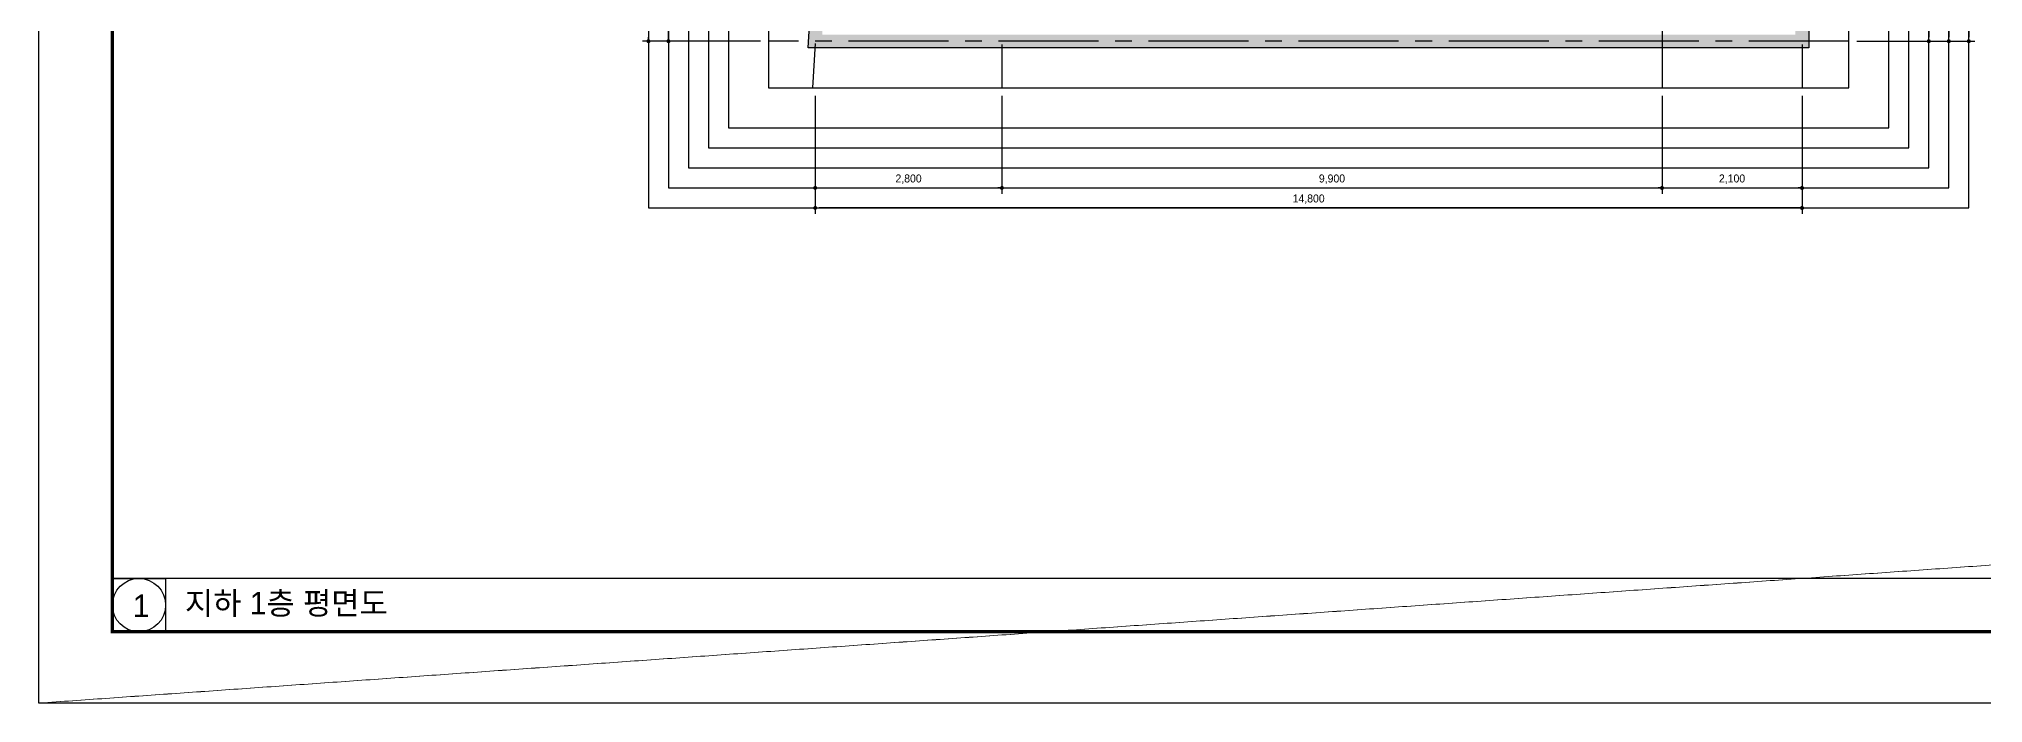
# Model space of a CAD drawing. Header units: millimetres. Extents: x -224448 to 1592092, y -164641 to 319001.
# Drawn here: x -107990 to -78832, y 75662 to 85622 of the extents above; entities that cross this region are included whole.
import ezdxf

# ---------------------------------------------------------------- set-up
doc = ezdxf.new("R2010")
doc.units = ezdxf.units.MM
doc.linetypes.add('CEN', pattern=[62, 60, -1, 0, -1])
doc.linetypes.add('CENTER2', pattern=[1.125, 0.75, -0.125, 0.125, -0.125])
doc.layers.get('Defpoints').update_dxf_attribs({"color": 35})
for name, color, linetype in [('ARREA', 1, 'Continuous'), ('DIM', 3, 'Continuous'), ('I_CON', 2, 'Continuous'), ('I_FORMAT', 7, 'Continuous'), ('I_HAT', 8, 'Continuous')]:
    doc.layers.add(name, color=color, linetype=linetype)
doc.layers.add('I_CEN', color=1, linetype='CEN', lineweight=13)
doc.styles.add('IABU-글꼴스타일', font='')
doc.styles.add('sim', font='')
doc.styles.get('IABU-글꼴스타일').set_extended_font_data('HY울릉도L')
doc.styles.get('sim').set_extended_font_data('Pretendard Variable Light')
doc.dimstyles.new('IABC-100 (SUB)', dxfattribs={"dimscale": 60, "dimtxt": 2, "dimasz": 1, "dimexe": 1.5, "dimexo": 2, "dimgap": 1, "dimtad": 1, "dimdec": 0, "dimdsep": 46, "dimlunit": 6, "dimtxsty": 'IABU-글꼴스타일', "dimblk": '1234_Dot', "dimcen": 1, "dimclrd": 4, "dimclre": 4, "dimclrt": 7, "dimadec": 0, "dimazin": 0, "dimtfac": 1, "dimtdec": 0, "dimtix": 1, "dimtmove": 2, "dimatfit": 3, "dimldrblk": '1234_Dot', "dimfxl": 2, "dimtolj": 1, "dimtzin": 0, "dimarcsym": 0})

# ---------------------------------------------------------------- blocks, each defined once
blk = doc.blocks.new('FR1')
at = {"layer": 'Defpoints'}
blk.add_lwpolyline([(89059, 47504), (131059, 47504), (131059, 17804), (89059, 17804)], close=True, dxfattribs=at)
at = {"layer": 'I_FORMAT'}
blk.add_line((126044, 19673), (90159, 19673), dxfattribs=at)
at = {"layer": 'I_FORMAT', "const_width": 50.2}
blk.add_lwpolyline([(126044, 18873), (90159, 18873), (90159, 46435), (126044, 46435)], dxfattribs=at)
at = {"layer": 'I_FORMAT'}
blk.add_lwpolyline([(90159, 19673), (90959, 19673), (90959, 18873), (90159, 18873)], close=True, dxfattribs=at)
blk.add_circle((90559, 19273), 400, dxfattribs=at)
blk = doc.blocks.new('1234_Dot')
at = {"color": 0, "linetype": 'ByBlock', "lineweight": -2}
blk.add_line((-0.5, 0), (-1, 0), dxfattribs=at)
at = {"color": 0, "linetype": 'ByBlock', "const_width": 0.5}
blk.add_lwpolyline([(-0.25, 0, 1), (0.25, 0, 1)], format="xyb", close=True, dxfattribs=at)
blk = doc.blocks.new('*D297')
at = {"layer": 'Defpoints', "color": 0, "ltscale": 50, "transparency": 16777216}
for p in [(-80847, 96087), (-80847, 85587), (-79047, 85587)]:
    blk.add_point(p, dxfattribs=at)
at = {"layer": 'DIM', "color": 4, "lineweight": -2, "ltscale": 50, "transparency": 16777216}
for p, q in [((-80727, 96087), (-78957, 96087)), ((-79047, 96027), (-79047, 85647)), ((-80727, 85587), (-78957, 85587))]:
    blk.add_line(p, q, dxfattribs=at)
at = {"layer": 'DIM', "color": 4, "lineweight": -2, "ltscale": 50, "transparency": 16777216, "xscale": 60, "yscale": 60, "zscale": 60}
for p, rotation in [((-79047, 96087), 90), ((-79047, 85587), 270)]:
    blk.add_blockref('1234_Dot', p, dxfattribs=dict(at, rotation=rotation))
at = {"layer": 'DIM', "color": 7, "ltscale": 50, "transparency": 16777216, "insert": (-79178, 90837), "char_height": 120, "attachment_point": 5, "rotation": 90, "style": 'IABU-글꼴스타일'}
blk.add_mtext('\\A1;10,500', dxfattribs=at)
blk = doc.blocks.new('*D299')
at = {"layer": 'Defpoints', "color": 0, "ltscale": 50, "transparency": 16777216}
for p in [(-80847, 92487), (-80847, 85587), (-79347, 85587)]:
    blk.add_point(p, dxfattribs=at)
at = {"layer": 'DIM', "color": 4, "lineweight": -2, "ltscale": 50, "transparency": 16777216}
for p, q in [((-80727, 92487), (-79257, 92487)), ((-79347, 92427), (-79347, 85647)), ((-80727, 85587), (-79257, 85587))]:
    blk.add_line(p, q, dxfattribs=at)
at = {"layer": 'DIM', "color": 4, "lineweight": -2, "ltscale": 50, "transparency": 16777216, "xscale": 60, "yscale": 60, "zscale": 60}
for p, rotation in [((-79347, 92487), 90), ((-79347, 85587), 270)]:
    blk.add_blockref('1234_Dot', p, dxfattribs=dict(at, rotation=rotation))
at = {"layer": 'DIM', "color": 7, "ltscale": 50, "transparency": 16777216, "insert": (-79478, 89037), "char_height": 120, "attachment_point": 5, "rotation": 90, "style": 'IABU-글꼴스타일'}
blk.add_mtext('\\A1;6,900', dxfattribs=at)
blk = doc.blocks.new('*D301')
at = {"layer": 'Defpoints', "color": 0, "ltscale": 50, "transparency": 16777216}
for p in [(-80847, 89487), (-80847, 85587), (-79647, 85587)]:
    blk.add_point(p, dxfattribs=at)
at = {"layer": 'DIM', "color": 4, "lineweight": -2, "ltscale": 50, "transparency": 16777216}
for p, q in [((-80727, 89487), (-79557, 89487)), ((-79647, 89427), (-79647, 85647)), ((-80727, 85587), (-79557, 85587))]:
    blk.add_line(p, q, dxfattribs=at)
at = {"layer": 'DIM', "color": 4, "lineweight": -2, "ltscale": 50, "transparency": 16777216, "xscale": 60, "yscale": 60, "zscale": 60}
for p, rotation in [((-79647, 89487), 90), ((-79647, 85587), 270)]:
    blk.add_blockref('1234_Dot', p, dxfattribs=dict(at, rotation=rotation))
at = {"layer": 'DIM', "color": 7, "ltscale": 50, "transparency": 16777216, "insert": (-79778, 87537), "char_height": 120, "attachment_point": 5, "rotation": 90, "style": 'IABU-글꼴스타일'}
blk.add_mtext('\\A1;3,900', dxfattribs=at)
blk = doc.blocks.new('*D302')
at = {"layer": 'Defpoints', "color": 0, "ltscale": 50, "transparency": 16777216}
for p in [(-96347, 84887), (-93547, 84887), (-93547, 83387)]:
    blk.add_point(p, dxfattribs=at)
at = {"layer": 'DIM', "color": 4, "lineweight": -2, "ltscale": 50, "transparency": 16777216}
for p, q in [((-96347, 84767), (-96347, 83297)), ((-93547, 84767), (-93547, 83297)), ((-96287, 83387), (-93607, 83387))]:
    blk.add_line(p, q, dxfattribs=at)
at = {"layer": 'DIM', "color": 4, "lineweight": -2, "ltscale": 50, "transparency": 16777216, "xscale": 60, "yscale": 60, "zscale": 60, "rotation": 180}
blk.add_blockref('1234_Dot', (-96347, 83387), dxfattribs=at)
at = {"layer": 'DIM', "color": 4, "lineweight": -2, "ltscale": 50, "transparency": 16777216, "xscale": 60, "yscale": 60, "zscale": 60}
blk.add_blockref('1234_Dot', (-93547, 83387), dxfattribs=at)
at = {"layer": 'DIM', "color": 7, "ltscale": 50, "transparency": 16777216, "insert": (-94947, 83518), "char_height": 120, "attachment_point": 5, "style": 'IABU-글꼴스타일'}
blk.add_mtext('\\A1;2,800', dxfattribs=at)
blk = doc.blocks.new('*D303')
at = {"layer": 'Defpoints', "color": 0, "ltscale": 50, "transparency": 16777216}
for p in [(-93547, 84887), (-83647, 84887), (-83647, 83387)]:
    blk.add_point(p, dxfattribs=at)
at = {"layer": 'DIM', "color": 4, "lineweight": -2, "ltscale": 50, "transparency": 16777216}
for p, q in [((-93547, 84767), (-93547, 83297)), ((-83647, 84767), (-83647, 83297)), ((-93487, 83387), (-83707, 83387))]:
    blk.add_line(p, q, dxfattribs=at)
at = {"layer": 'DIM', "color": 4, "lineweight": -2, "ltscale": 50, "transparency": 16777216, "xscale": 60, "yscale": 60, "zscale": 60, "rotation": 180}
blk.add_blockref('1234_Dot', (-93547, 83387), dxfattribs=at)
at = {"layer": 'DIM', "color": 4, "lineweight": -2, "ltscale": 50, "transparency": 16777216, "xscale": 60, "yscale": 60, "zscale": 60}
blk.add_blockref('1234_Dot', (-83647, 83387), dxfattribs=at)
at = {"layer": 'DIM', "color": 7, "ltscale": 50, "transparency": 16777216, "insert": (-88597, 83518), "char_height": 120, "attachment_point": 5, "style": 'IABU-글꼴스타일'}
blk.add_mtext('\\A1;9,900', dxfattribs=at)
blk = doc.blocks.new('*D304')
at = {"layer": 'Defpoints', "color": 0, "ltscale": 50, "transparency": 16777216}
for p in [(-83647, 84887), (-81547, 84887), (-81547, 83387)]:
    blk.add_point(p, dxfattribs=at)
at = {"layer": 'DIM', "color": 4, "lineweight": -2, "ltscale": 50, "transparency": 16777216}
for p, q in [((-83647, 84767), (-83647, 83297)), ((-81547, 84767), (-81547, 83297)), ((-83587, 83387), (-81607, 83387))]:
    blk.add_line(p, q, dxfattribs=at)
at = {"layer": 'DIM', "color": 4, "lineweight": -2, "ltscale": 50, "transparency": 16777216, "xscale": 60, "yscale": 60, "zscale": 60, "rotation": 180}
blk.add_blockref('1234_Dot', (-83647, 83387), dxfattribs=at)
at = {"layer": 'DIM', "color": 4, "lineweight": -2, "ltscale": 50, "transparency": 16777216, "xscale": 60, "yscale": 60, "zscale": 60}
blk.add_blockref('1234_Dot', (-81547, 83387), dxfattribs=at)
at = {"layer": 'DIM', "color": 7, "ltscale": 50, "transparency": 16777216, "insert": (-82597, 83518), "char_height": 120, "attachment_point": 5, "style": 'IABU-글꼴스타일'}
blk.add_mtext('\\A1;2,100', dxfattribs=at)
blk = doc.blocks.new('*D305')
at = {"layer": 'Defpoints', "color": 0, "ltscale": 50, "transparency": 16777216}
for p in [(-96347, 84887), (-81547, 84887), (-96347, 83087)]:
    blk.add_point(p, dxfattribs=at)
at = {"layer": 'DIM', "color": 4, "lineweight": -2, "ltscale": 50, "transparency": 16777216}
for p, q in [((-96347, 84767), (-96347, 82997)), ((-81547, 84767), (-81547, 82997)), ((-81607, 83087), (-96287, 83087))]:
    blk.add_line(p, q, dxfattribs=at)
at = {"layer": 'DIM', "color": 4, "lineweight": -2, "ltscale": 50, "transparency": 16777216, "xscale": 60, "yscale": 60, "zscale": 60, "rotation": 180}
blk.add_blockref('1234_Dot', (-96347, 83087), dxfattribs=at)
at = {"layer": 'DIM', "color": 4, "lineweight": -2, "ltscale": 50, "transparency": 16777216, "xscale": 60, "yscale": 60, "zscale": 60}
blk.add_blockref('1234_Dot', (-81547, 83087), dxfattribs=at)
at = {"layer": 'DIM', "color": 7, "ltscale": 50, "transparency": 16777216, "insert": (-88947, 83218), "char_height": 120, "attachment_point": 5, "style": 'IABU-글꼴스타일'}
blk.add_mtext('\\A1;14,800', dxfattribs=at)
blk = doc.blocks.new('*D306')
at = {"layer": 'Defpoints', "color": 0, "ltscale": 50, "transparency": 16777216}
for p in [(-98548, 92487), (-97048, 92487), (-97048, 85587)]:
    blk.add_point(p, dxfattribs=at)
at = {"layer": 'DIM', "color": 4, "lineweight": -2, "ltscale": 50, "transparency": 16777216}
for p, q in [((-97168, 92487), (-98638, 92487)), ((-98548, 85647), (-98548, 92427)), ((-97168, 85587), (-98638, 85587))]:
    blk.add_line(p, q, dxfattribs=at)
at = {"layer": 'DIM', "color": 4, "lineweight": -2, "ltscale": 50, "transparency": 16777216, "xscale": 60, "yscale": 60, "zscale": 60}
for p, rotation in [((-98548, 92487), 90), ((-98548, 85587), 270)]:
    blk.add_blockref('1234_Dot', p, dxfattribs=dict(at, rotation=rotation))
at = {"layer": 'DIM', "color": 7, "ltscale": 50, "transparency": 16777216, "insert": (-98680, 89037), "char_height": 120, "attachment_point": 5, "rotation": 90, "style": 'IABU-글꼴스타일'}
blk.add_mtext('\\A1;6,900', dxfattribs=at)
blk = doc.blocks.new('*D308')
at = {"layer": 'Defpoints', "color": 0, "ltscale": 50, "transparency": 16777216}
for p in [(-97048, 96087), (-98848, 85587), (-97048, 85587)]:
    blk.add_point(p, dxfattribs=at)
at = {"layer": 'DIM', "color": 4, "lineweight": -2, "ltscale": 50, "transparency": 16777216}
for p, q in [((-97168, 96087), (-98938, 96087)), ((-98848, 96027), (-98848, 85647)), ((-97168, 85587), (-98938, 85587))]:
    blk.add_line(p, q, dxfattribs=at)
at = {"layer": 'DIM', "color": 4, "lineweight": -2, "ltscale": 50, "transparency": 16777216, "xscale": 60, "yscale": 60, "zscale": 60}
for p, rotation in [((-98848, 96087), 90), ((-98848, 85587), 270)]:
    blk.add_blockref('1234_Dot', p, dxfattribs=dict(at, rotation=rotation))
at = {"layer": 'DIM', "color": 7, "ltscale": 50, "transparency": 16777216, "insert": (-98980, 90837), "char_height": 120, "attachment_point": 5, "rotation": 90, "style": 'IABU-글꼴스타일'}
blk.add_mtext('\\A1;10,500', dxfattribs=at)

msp = doc.modelspace()

# ---------------------------------------------------------------- hatches: boundary and pattern name
at = {"layer": 'I_HAT'}
h = msp.add_hatch(color=256, dxfattribs=at)
h.dxf.hatch_style = 1
h.paths.add_polyline_path([(-81446.945, 96186.983), (-95841.394, 96186.983), (-96452.822, 85486.983), (-81446.945, 85486.983)])
h.paths.add_polyline_path([(-95652.496, 95986.983), (-96241.068, 85686.983), (-81646.945, 85686.983), (-81646.945, 95986.983)], flags=16)
h.paths.add_polyline_path([(-95369.445, 95464.06), (-93994.445, 95464.06), (-93994.445, 95038.08), (-93596.945, 95038.08), (-93596.945, 95961.983), (-81671.945, 95961.983), (-81671.945, 92536.983), (-81696.945, 92536.983), (-81696.945, 95936.983), (-93446.945, 95936.983), (-93446.945, 93486.983), (-93496.945, 93486.983), (-93596.945, 93486.983), (-94581.945, 93508.08), (-94781.945, 93508.08), (-94831.945, 93505.617), (-94831.945, 93458.08), (-95369.445, 93458.08), (-95369.445, 93481.315, 2.414213562), (-95346.21, 93458.08), (-94831.945, 93458.08), (-94831.945, 93508.08), (-95369.445, 93508.08), (-95369.445, 93458.08), (-95346.21, 93458.08, -2.414213562), (-95369.445, 93481.315), (-95794.148, 93508.08), (-95369.445, 93508.08)], flags=0)
h.paths.add_polyline_path([(-94581.945, 95188.08), (-94631.945, 95188.08), (-94631.945, 94298.08), (-94581.945, 94298.08)], flags=0)
h.paths.add_polyline_path([(-93496.945, 92586.983), (-93446.945, 92586.983), (-93446.945, 88186.983), (-93496.945, 88186.983)], flags=0)
h.paths.add_polyline_path([(-93596.945, 92436.983), (-93596.945, 85686.983), (-95855.353, 92436.983)], flags=0)
h.paths.add_polyline_path([(-83596.945, 90006.983), (-83081.846, 90006.983), (-83081.846, 90226.983), (-83596.945, 90226.983)], flags=0)

# ---------------------------------------------------------------- linework, layer by layer
at = {"layer": 'ARREA', "color": 1, "linetype": 'CENTER2', "ltscale": 2000}
for p, q in [((-95706.945, 96786.983), (-96386.945, 84886.983)), ((-93546.945, 96786.983), (-93546.945, 84886.983)), ((-81546.945, 96786.983), (-81546.945, 84886.983)), ((-83646.945, 93136.983), (-83646.945, 84886.983)), ((-80846.945, 85586.983), (-97048.087, 85586.983))]:
    msp.add_line(p, q, dxfattribs=at)
at = {"layer": 'Defpoints'}
for points in [[(-79046.945, 98581.049), (-98848.087, 98581.049), (-98848.087, 83086.983), (-79046.945, 83086.983)], [(-79346.945, 98281.049), (-98548.087, 98281.049), (-98548.087, 83386.983), (-79346.945, 83386.983)], [(-79646.945, 97981.049), (-98248.087, 97981.049), (-98248.087, 83686.983), (-79646.945, 83686.983)], [(-79946.945, 97681.049), (-97948.087, 97681.049), (-97948.087, 83986.983), (-79946.945, 83986.983)], [(-80246.945, 97381.049), (-97648.087, 97381.049), (-97648.087, 84286.983), (-80246.945, 84286.983)], [(-80846.945, 96781.049), (-97048.087, 96781.049), (-97048.087, 84886.983), (-80846.945, 84886.983)]]:
    msp.add_lwpolyline(points, close=True, dxfattribs=at)
at = {"layer": 'I_CEN'}
msp.add_line((312010, 105361.633), (-107990, 75661.633), dxfattribs=at)
at = {"layer": 'I_CON'}
for p, q in [((-96452.822, 85486.983), (-95841.394, 96186.983)), ((-81446.945, 96186.983), (-81446.945, 85486.983)), ((-81446.945, 85486.983), (-96452.822, 85486.983))]:
    msp.add_line(p, q, dxfattribs=at)

# ---------------------------------------------------------------- block references
at = {"layer": 'I_HAT'}
msp.add_blockref('FR1', (-197048.58, 57857.947), dxfattribs=at)

# ---------------------------------------------------------------- texts
at = {"layer": 'I_FORMAT', "char_height": 337.5, "width": 7388.34687, "attachment_point": 5, "style": 'sim'}
for s, insert in [('\\pxql;1', (-102886.235, 77122.024)), ('\\pxql;지하 1층 평면도', (-102106.126, 77142.024))]:
    msp.add_mtext(s, dxfattribs=dict(at, insert=insert))

# ---------------------------------------------------------------- dimensions: what is measured, and where the dimension line sits
at = {"layer": 'DIM', "ltscale": 50}
for base, p1, p2, picture, middle in [((-98848.087, 85586.983), (-97048.087, 96086.983), (-97048.087, 85586.983), '*D308', (-98979.515, 90836.983)), ((-79046.945, 85586.983), (-80846.945, 96086.983), (-80846.945, 85586.983), '*D297', (-79178.374, 90836.983)), ((-98548.087, 92486.983), (-97048.087, 85586.983), (-97048.087, 92486.983), '*D306', (-98679.515, 89036.983)), ((-79346.945, 85586.983), (-80846.945, 92486.983), (-80846.945, 85586.983), '*D299', (-79478.374, 89036.983)), ((-79646.945, 85586.983), (-80846.945, 89486.983), (-80846.945, 85586.983), '*D301', (-79778.374, 87536.983))]:
    dim = msp.add_linear_dim(base=base, p1=p1, p2=p2, angle=90, dimstyle='IABC-100 (SUB)', dxfattribs=at)
    dim.commit()
    dim.dimension.update_dxf_attribs({"geometry": picture, "text_midpoint": middle})
for base, p1, p2, picture, middle in [((-93546.945, 83386.983), (-96346.945, 84886.983), (-93546.945, 84886.983), '*D302', (-94946.945, 83518.412)), ((-96346.945, 83086.983), (-81546.945, 84886.983), (-96346.945, 84886.983), '*D305', (-88946.945, 83218.412)), ((-83646.945, 83386.983), (-93546.945, 84886.983), (-83646.945, 84886.983), '*D303', (-88596.945, 83518.412)), ((-81546.945, 83386.983), (-83646.945, 84886.983), (-81546.945, 84886.983), '*D304', (-82596.945, 83518.412))]:
    dim = msp.add_linear_dim(base=base, p1=p1, p2=p2, dimstyle='IABC-100 (SUB)', dxfattribs=at)
    dim.commit()
    dim.dimension.update_dxf_attribs({"geometry": picture, "text_midpoint": middle})

doc.saveas('drawing.dxf')
